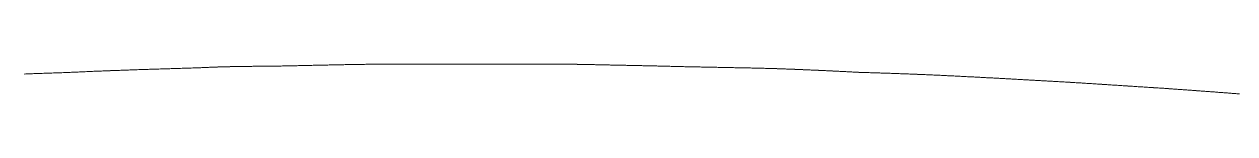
# Model space of a CAD drawing. Header units: millimetres. Extents: x 8533 to 164433, y 5768 to 115327.
# Drawn here: x 57014.11 to 57047.75, y 107829.73 to 107830.55 of the extents above; entities that cross this region are included whole.
import ezdxf

# ---------------------------------------------------------------- set-up
doc = ezdxf.new("R2010")
doc.units = ezdxf.units.MM
doc.header["$LTSCALE"] = 250
doc.layers.add('06_G-ENP_심볼', color=3, linetype='Continuous')
doc.layers.add('G-ENP', color=1, linetype='Continuous')

# ---------------------------------------------------------------- blocks, each defined once
blk = doc.blocks.new('zw$82BC')
at = {"layer": 'G-ENP', "color": 8, "lineweight": 0}
for centre, radius, start, end in [((16.60099320730946, 85.35425184126916), 7.522816074471356, 91.78448329161192, 91.80367655841974), ((16.6058355360242, 85.19962666387391), 7.677517055117595, 91.78396336659968, 91.80277023119109), ((16.87191078293451, 76.6585190764581), 16.22276806570617, 91.77558002899097, 91.78448480252372), ((16.8947457639028, 75.92367309010956), 16.95796875869349, 91.77544600468605, 91.78396488650522), ((13.09722615395829, 198.4238376224042), 105.601043418929, 271.7755818497686, 271.7769505800506), ((13.81616477699943, 175.2413007824703), 82.40736136872718, 271.7754478372917, 271.7772018365429), ((15.9859799593042, 105.309060026753), 12.4414668567984, 271.7769527085125, 271.7885771595842), ((15.99836707718681, 104.9111310092898), 12.04334508765258, 271.7772039776291, 271.7892129812453), ((16.16766636219087, 99.49074877668113), 6.620319568530695, 271.788579595328, 271.8104392219334), ((16.17124850374383, 99.376758015929), 6.506272538255262, 271.7892154264062, 271.8114587790344), ((16.23416537214219, 97.38691849472718), 4.515438580543256, 271.8104419652508, 271.8425134549988), ((16.23585967594063, 97.33380441619295), 4.462297485998778, 271.8114615320318, 271.8439158210833), ((16.37537882347932, 92.98706733880226), 0.1133223601806132, 272.0069666152853, 272.8817551625504), ((16.37541956137945, 92.98591722996531), 0.1121718397725379, 272.0552190264011, 272.9181523922542), ((16.39554773476938, 92.56891643059765), 0.3053150173369232, 92.4461268115008, 92.716783027183), ((16.39557902681771, 92.56822100114329), 0.3060111498103517, 92.43628532813382, 92.70633008614328), ((16.39638833929259, 92.54923885453923), 0.3250105400642493, 92.19176154696542, 92.44612674802566), ((16.39642018446388, 92.54845084256488), 0.325799194595031, 92.18253151730562, 92.43628528522788), ((16.39724489558002, 92.5268582542368), 0.3474075255437324, 91.9536845928588, 92.19176206528833), ((16.39727739381466, 92.52595836827123), 0.3483079974890214, 91.94506579033259, 92.18253205152968), ((16.39812049309963, 92.50118972205507), 0.3730909874478873, 91.73188795347386, 91.95368561597957), ((16.39815377886107, 92.50015282208903), 0.3741284208881623, 91.723879994531, 91.9450668282299), ((16.39901927929544, 92.4714647132268), 0.4028295813363557, 91.52635956617614, 91.73188940848964), ((16.39905353384519, 92.47025746335561), 0.404037316435028, 91.51896192673073, 91.72388146823631), ((16.39994689918059, 92.43665291155088), 0.4376537398269486, 91.33708387409538, 91.52636140368772), ((16.39998237225451, 92.4352300955909), 0.4390769972742661, 91.33029591526281, 91.51896378105153), ((16.40091118088186, 92.39534046475694), 0.4789774388300624, 91.16404234721278, 91.3370860358368), ((16.40094822074055, 92.3936393100031), 0.4806789961337834, 91.15786331298928, 91.3302980898021), ((16.40192323268242, 92.3455338269174), 0.5287943578609408, 91.00721388034769, 91.16404477320991), ((16.40196234220191, 92.34346441126468), 0.5308641423998535, 91.00164294405744, 91.15786575269544), ((16.4029993115803, 92.28432849224623), 0.5900091513180822, 90.86657528655816, 91.00721653353118), ((16.40304123794103, 92.28175749276812), 0.5925804919869161, 90.86161153750884, 91.00164560237086), ((16.40416412250848, 92.20732217541467), 0.6670242772120071, 90.7421016376831, 90.86657812002305), ((16.40421002544356, 92.20404307393108), 0.6703036993281125, 90.7377441102651, 90.86161437659204), ((16.40545705440981, 92.10750685213748), 0.7668479739670128, 90.63376662561124, 90.74210461571862), ((16.40550883452734, 92.10318172295257), 0.7711734124547437, 90.63001431238396, 90.7377470908904), ((16.40694491356835, 91.97300657239157), 0.9013564829045556, 90.54154285505263, 90.63376971538844), ((16.40700590682117, 91.96704249268191), 0.9073208738491362, 90.53839470699553, 90.63001740217194), ((16.40875071218024, 91.78196334032566), 1.092408249258146, 90.46540210502627, 90.54154602302658), ((16.40882735404388, 91.77321689802591), 1.101155026706034, 90.46285704878836, 90.53839787864749), ((16.41112840245087, 91.48926129066047), 1.385119956043482, 90.40531554633597, 90.46540533304668), ((16.41123488089529, 91.47521213190294), 1.399169517658241, 90.40337249510699, 90.46286027951172), ((16.41470013558923, 90.98438147034733), 1.890012410173134, 90.36125394633538, 90.40531881638546), ((16.41487485511995, 90.95820749917715), 1.916186963855521, 90.35991179569433, 90.40337576527295), ((16.42150261865147, 89.90553198120728), 2.968883344990414, 90.333187778933, 90.36125723693243), ((16.42189529582949, 89.84063825566221), 3.033778257951086, 90.33244541293305, 90.35991508497509), ((16.44430128413337, 85.98513063779473), 6.889350979415987, 90.32108734527725, 90.33319108399415), ((16.44634768981804, 85.6264748317846), 7.248012622900386, 90.32094365251078, 90.33244871761616), ((16.404336883358, 92.9991446313474), 0.1247785677205015, 270.6228728960976, 271.5659810027469), ((16.40431389720779, 93.00084553586782), 0.1264799220538834, 270.6496619630629, 271.5935778693965), ((16.20379828670981, 102.1018324363), 9.229673375988572, 271.2661708000474, 271.2801317477222), ((16.19943591035367, 102.2980802076277), 9.425969626314716, 271.2668348168464, 271.2805048369603), ((15.94626251765733, 113.6266122692862), 20.75733033094454, 271.2801327457319, 271.2863381889427), ((15.92337303985819, 114.64835144889), 21.77932586829276, 271.2805058355632, 271.2864200101879), ((18.26685146397428, 10.28089835608722), 82.61443427277368, 91.28478047011751, 91.28633908870808), ((17.9747523526611, 23.29749966429489), 69.59455595171119, 91.2845707223951, 91.28642090718506), ((16.72382448425766, 79.081855644646), 13.79617611345796, 91.27545094293664, 91.28478127186527), ((16.71447429117116, 79.50034179676231), 13.37758551964922, 91.27494935470267, 91.2845715208924), ((16.58415682258148, 85.35497102428843), 7.52150611241215, 91.25834285606344, 91.27545164263094), ((16.58136442194338, 85.48126959666689), 7.395176674964938, 91.25754919183848, 91.27495005093715), ((16.53247268579533, 87.70791469125754), 5.16799487387393, 91.23345036376807, 91.25834345163703), ((16.53116797827819, 87.7679281083951), 5.107967276546042, 91.23236441927777, 91.25754978622692), ((16.50593673174934, 88.94036414757892), 3.935259776927348, 91.20076854043091, 91.2334508564214), ((16.50519499670163, 88.97529390782216), 3.90032214266021, 91.19939015329221, 91.23236491141618), ((16.4900422676284, 89.69867317186487), 3.176784193732214, 91.16029339945771, 91.20076893079604), ((16.4895723010588, 89.72149395572382), 3.153958571665768, 91.15862243801024, 91.19939053884241), ((16.47964070680099, 90.2122370791231), 2.663114962313808, 91.1120219155158, 91.16029367988115), ((16.4793223141029, 90.22830416174753), 2.647044725768477, 91.11005828201971, 91.1586227161915), ((16.4724434429843, 90.58302244295243), 2.292259752512837, 91.05595202921303, 91.11202208550526), ((16.47221813079302, 90.59494182042761), 2.280338246165341, 91.05369566725825, 91.11005844815217), ((16.46727816434851, 90.86325796609856), 2.011976630408879, 90.99208270351511, 91.05595208460826), ((16.46711407193006, 90.87244905080854), 2.002784081486515, 90.98953359780457, 91.0536957194424), ((16.46348216592988, 91.08246634385432), 1.79273538775065, 90.92041393848486, 90.99208264101257), ((16.4633604671367, 91.08976780386746), 1.785432914063744, 90.91757210434632, 90.98953352961553), ((16.46065257341571, 91.2585930352941), 1.616585968133915, 90.84094680840812, 90.92041375234271), ((16.4605614378474, 91.26453177900629), 1.610646525659815, 90.8378123089106, 90.91757191428252), ((16.45853034950854, 91.4031744481859), 1.471988980654594, 90.75368350781095, 90.84094649332889), ((16.45846196660723, 91.40809830796934), 1.467064646517712, 90.75025644680333, 90.83781199366224), ((16.45694134231526, 91.52396460934114), 1.351188368173636, 90.65862739248243, 90.75368306218454), ((16.45689035250088, 91.52811207620465), 1.347040588358751, 90.65490792616653, 90.75025599744454), ((16.45576413383635, 91.62636754455502), 1.248778666678953, 90.55578303112442, 90.65862680927856), ((16.45572672947578, 91.62990814015154), 1.245237873986164, 90.55177134721907, 90.65490733546525), ((16.45491146568777, 91.71426498840543), 1.160877087180061, 90.44515625261182, 90.55578230225154), ((16.45488487319876, 91.7173220140138), 1.157819946387779, 90.44085260023746, 90.55177061347982), ((16.44656882660509, 92.74063982675256), 0.1344689136878434, 89.54904921217303, 90.28830937874548), ((16.44656499425021, 92.74176009862816), 0.1333488883068756, 89.51806679495932, 90.25293842121073), ((16.56267017223747, 115.2140157128084), 22.33920736489574, 269.7049354575648, 269.7089944208037), ((16.55884646097878, 114.4661936258829), 21.59137550263006, 269.705020284754, 269.709219509416), ((16.50809774046481, 104.4693174919786), 11.59437055799117, 269.7089923510963, 269.7167975422905), ((16.50706363025894, 104.2628420149102), 11.38789249148642, 269.7092174538959, 269.7171636077497), ((16.48938834884997, 100.6841349849587), 7.809141812884183, 269.7167959362277, 269.7283639043599), ((16.48892945982517, 100.5892862574688), 7.714291975484665, 269.7171620177192, 269.7288714814891), ((16.48023504184006, 98.75343203515263), 5.87841716565476, 269.7283627679863, 269.7437058264949), ((16.47998570542593, 98.69925254532421), 5.824237102263912, 269.7288703680118, 269.744355292079), ((16.4750046196847, 97.58414205949123), 4.709115491792027, 269.7437051698737, 269.7628313237904), ((16.4748543227516, 97.54918933946419), 4.674162448790825, 269.7443546602951, 269.7636229017647), ((16.47176355192472, 96.80115879598156), 3.92612552030038, 269.7628311554469, 269.7857440796985), ((16.47166773893714, 96.77679068984514), 3.901757225964263, 269.7636227521746, 269.7866778237405), ((16.46966887717157, 96.241013829753), 3.365976637543787, 269.785744402973, 269.8124433855862), ((16.46960617296283, 96.2230866108307), 3.348049309124106, 269.7866781596323, 269.8135191860279), ((16.46829413797174, 95.82106559113294), 2.946026148762082, 269.8124442012196, 269.8429241345776), ((16.46825302099695, 95.80734836968537), 2.932308865853491, 269.8135200103962, 269.8441417033871), ((16.46740029039974, 95.49504385570702), 2.620003188016094, 269.8429254394807, 269.8771767765527), ((16.46737399306814, 95.48422781595121), 2.609187116453098, 269.8441430245169, 269.8785356697519), ((16.46684281279728, 95.23502118136622), 2.35997991607179, 269.8771785739552, 269.915187353587), ((16.46682709753755, 95.22628797682154), 2.351246697547908, 269.8785374853733, 269.9166869679322), ((16.46652909562404, 95.02314531783367), 2.148103820284373, 269.9151896366028, 269.9569374905437), ((16.46652117485259, 95.01595910770283), 2.140917605947569, 269.9166892709322, 269.9585770422249), ((16.46639696807712, 94.84747313463328), 1.972431587395769, 269.9569402608925, 270.0024044123419), ((16.46639492626129, 94.84146602378672), 1.966424476360061, 269.9585798343753, 270.004182971781), ((16.46640306530561, 94.69971060150812), 1.824669054144847, 270.0024076658623, 270.0515610075381), ((16.46640554272115, 94.6946239796593), 1.819582431848853, 270.0041862460413, 270.0534774637853), ((16.46651615401267, 94.57392094661748), 1.698879348419176, 270.0515647379205, 270.1043758443187), ((16.46652215575649, 94.56956586749948), 1.694524265320044, 270.053481215774, 270.1064289415803), ((16.46671310823332, 94.46574157272471), 1.590699795236574, 270.1043800439524, 270.1608132526012), ((16.4667218878641, 94.46197781939202), 1.586936031816158, 270.1064331562742, 270.1630015724847), ((16.46697638674887, 94.37189559533692), 1.496853448544615, 270.160817908165, 270.2208333920954), ((16.46698736968348, 94.36861723548384), 1.493575070444413, 270.1630062426334, 270.2231553488631), ((16.46729239360231, 94.28987456828435), 1.414831812746052, 270.2208384897036, 270.2843923244716), ((16.46730513072568, 94.28699919037217), 1.411956406770547, 270.223160468541, 270.286846192812), ((16.47566192684185, 92.46832003565231), 0.4067423787447077, 89.90463277972869, 90.18973537166804), ((16.47567002324378, 92.46755327735644), 0.4075092620679865, 89.89463297288908, 90.18223029920338), ((16.47595672420421, 22.35704360925234), 70.51801824274747, 89.9979462393513, 89.99968945203078), ((16.47599885535477, 24.34428935351929), 68.53077249811273, 89.99785455300372, 89.99964837222427), ((16.47705686626331, 53.05619671993242), 39.81886511235493, 89.99485606140966, 89.99794585722714), ((16.47709763492681, 53.69496620326356), 39.18009562780127, 89.99471390305452, 89.99785417298352), ((16.47813774526573, 65.09761274300621), 27.7774490407694, 89.99042271973684, 89.99485568341525), ((16.47817815570046, 65.40866159091831), 27.46640019031062, 89.99023021445161, 89.99471352260602), ((16.47921217996101, 71.5262278189515), 21.34883387503729, 89.98464962880361, 89.99042234146967), ((16.47925243913745, 71.70970624242665), 21.16535544722347, 89.98440689879499, 89.99022983889985), ((16.48028331565258, 75.52470691031073), 17.3503546402071, 89.97754017573953, 89.98464924925239), ((16.48032347553585, 75.64556866182232), 17.22949288210129, 89.9772473556785, 89.98440652518431), ((16.48135228460787, 78.25192907645862), 14.62313226456128, 89.96909774806105, 89.97753979797305), ((16.48139237375888, 78.33751123622852), 14.53755009547963, 89.96875496297892, 89.97724698021793), ((16.48241960016118, 80.23098906700932), 12.6440719862067, 89.95932572033281, 89.96909737319969), ((16.48245963595475, 80.29475895968488), 12.58030208104118, 89.95893309548066, 89.96875459222858), ((16.48348552728807, 81.7326074698733), 11.14245320501733, 89.94822745617186, 89.95932534954252), ((16.48352550656382, 81.78194191094963), 11.09311874781931, 89.94778512189015, 89.95893272377764), ((16.48455020999104, 82.91094447149135), 9.964115722404047, 89.93580631027426, 89.94822708531638), ((16.48459015325996, 82.95025655968408), 9.924803613996222, 89.93531438489191, 89.94778475296195), ((16.48561374756385, 83.8602517830654), 9.014807815073619, 89.92206562010122, 89.93580593863707), ((16.48565364720237, 83.89230511243818), 8.982754460944559, 89.92152423315049, 89.93531401735105), ((16.48667619455507, 84.64137994097757), 8.233678934621178, 89.90700872010615, 89.92206524996206), ((16.48671605431896, 84.66801480164628), 8.207044044203714, 89.90641799587638, 89.92152386677628), ((16.48773758980339, 85.29537904017928), 7.579678974134541, 89.89063893105009, 89.9070083508918), ((16.48777741270426, 85.31786258303708), 7.557195396086185, 89.88999899222814, 89.9064176312217), ((16.48879796003708, 85.85094465289603), 7.024112349490543, 89.8729595638728, 89.8906385631774), ((16.48883773903187, 85.8701729885027), 7.0048839728135, 89.8722705407114, 89.88999862785987), ((16.4898573222945, 86.3287395420287), 6.546316285955398, 89.85397392309858, 89.87295919966145), ((16.489897065709, 86.34537444970113), 6.529681330882547, 89.85323593330597, 89.87227017644629), ((16.49091568412724, 86.74401988508117), 6.131034594262212, 89.83368530524459, 89.85397356028659), ((16.49095538834167, 86.75855124323834), 6.116503181938926, 89.83289847472003, 89.85323557053387), ((16.49197305718941, 87.10829893012419), 5.76675401463263, 89.81209699063643, 89.83368493856955), ((16.49201272862867, 87.12110362471691), 5.753949258660978, 89.81126144069927, 89.83289811118465), ((16.4930294551253, 87.43042735846723), 5.444623854102183, 89.78921225476239, 89.81209662791488), ((16.49306908775698, 87.44179409554124), 5.433257048010119, 89.78832811004666, 89.81126108057019), ((16.51227124043892, 92.79093497848277), 0.08408308701257142, 88.28248139924604, 89.462615225873), ((16.51228092537907, 92.79172234432622), 0.08329616744190191, 88.23090774350698, 89.40802994665668), ((16.5571656637912, 94.6207338991477), 1.746267803889714, 268.6095450744139, 268.6628941331084), ((16.55736755829413, 94.62922064576856), 1.754756951339486, 268.6116727035417, 268.6647615606974), ((16.56321879581328, 94.88007230825417), 2.005676845453765, 268.6628975996367, 268.7092989212207), ((16.56347742086355, 94.89135579913233), 2.016963299564798, 268.6647650160149, 268.7109049652417), ((16.5711636344865, 95.2326994332085), 2.358393459345232, 268.7093020962545, 268.7487257525391), ((16.57151215681149, 95.24841735886969), 2.374115248213859, 268.7109081261407, 268.7500693464994), ((16.58223527676502, 95.73959532210358), 2.865410247471051, 268.7487286313578, 268.7811473848412), ((16.58273896054409, 95.76296966698504), 2.888790018247144, 268.7500722117908, 268.7822275479646), ((16.59904575838034, 96.52971035853733), 3.655704093512413, 268.7811499629909, 268.8065392282029), ((16.59985255174219, 96.56804485557251), 3.694047079242468, 268.7822301172133, 268.8073550959246), ((16.62824310520729, 97.93122631703352), 5.057524148648353, 268.8065415064017, 268.8248793946876), ((16.62977275146422, 98.00524145711591), 5.131555093077349, 268.8073573639794, 268.8254301999448), ((16.69321195378781, 101.0985056209936), 8.225469719610642, 268.8248813775016, 268.8361487013995), ((16.6972616320157, 101.2969171841613), 8.42392260613199, 268.8254321680203, 268.836433776562), ((16.97616877089889, 115.0264350731035), 22.15627312010763, 268.8361503831344, 268.8403306795015), ((17.00671708025227, 116.5329154567223), 23.66306319987689, 268.8364354398069, 268.8403494589294), ((15.88627477336588, 61.18536051792449), 31.69583155726035, 88.83741159109941, 88.84033205644408), ((15.94004362880493, 63.83809173901705), 29.0425554654234, 88.83716360894002, 88.84035081806617), ((16.34225541991192, 83.65433653538093), 9.2222292286826, 88.82738044494288, 88.83741266139634), ((16.34713317546836, 83.89362235764713), 8.982893696245696, 88.82686534283197, 88.83716466838287), ((16.42064732296394, 87.48413278091277), 5.391630767246817, 88.81022901822595, 88.8273812051482), ((16.42235536968987, 87.56695001290592), 5.30879592381329, 88.80944654302671, 88.82686609230127), ((16.45353488529652, 89.06766942698192), 3.807752646556951, 88.78595185266943, 88.8102294702166), ((16.45440669228232, 89.10920714627042), 3.766205779707096, 88.784901861418, 88.80944697882074), ((16.47186551490297, 89.93263521268483), 2.942592648395656, 88.7545463135793, 88.78595199369826), ((16.47239989430001, 89.95751691556), 2.917705208115616, 88.75322875112533, 88.78490198232784), ((16.483709516844, 90.47742050899848), 2.397678618973125, 88.71601255174066, 88.75454613905355), ((16.48407497975104, 90.49396495321076), 2.381130139071649, 88.71442748327276, 88.7532285607412), ((16.49210175685461, 90.85184817564328), 2.023156914339787, 88.67035357497882, 88.71601206432351), ((16.49237076209268, 90.86363259902691), 2.011369421352792, 88.66850116579772, 88.71442697795013), ((16.49843898208447, 91.1248775212166), 1.750054032685597, 88.61757522930006, 88.67035276473354), ((16.49864776570588, 91.13369104155282), 1.741238040069804, 88.61545575567192, 88.66850034387599), ((16.503453590164, 91.33267318050326), 1.542197874940501, 88.55768623308983, 88.61757409858981), ((16.50362225230027, 91.33950848966055), 1.535360485532046, 88.55530008343499, 88.61545461216386), ((16.36614797025278, 86.06838565337256), 6.808275245667828, 88.50043658148738, 88.51764854974144), ((16.27669907793104, 82.62981771927184), 10.24800644086668, 88.50315745255641, 88.51470184309278), ((16.58210936732611, 94.35792683710531), 1.484078905292663, 268.5407543235077, 268.6231234889663), ((16.58228520597619, 94.36503780373243), 1.49119204503141, 268.5440360596501, 268.6260102698436), ((16.58732466328287, 94.57491646523653), 1.70113119859636, 268.623129953404, 268.6949475799404), ((16.58754506219135, 94.58434131364987), 1.710558623045196, 268.6260166881491, 268.6974371839938), ((16.59401763857666, 94.86871569164043), 1.995006650707893, 268.6949528300842, 268.7561662067716), ((16.59430788246011, 94.88177399932886), 2.008068182972493, 268.6974423898134, 268.7582568691601), ((16.60312225291615, 95.28805127147348), 2.414441058590957, 268.7561702407135, 268.8067376078598), ((16.60353129349694, 95.30729637602383), 2.433690508960395, 268.7582608565852, 268.8084279748871), ((16.61657546569019, 95.9339356004918), 3.060465481817623, 268.8067404219987, 268.8466309683675), ((16.61721178625147, 95.96502417137964), 3.091560563504228, 268.8084307412671, 268.8479200970316), ((16.63915543178992, 97.05549221736021), 4.182249373532228, 268.8466325617311, 268.8758264636396), ((16.6403152012348, 97.11386491314767), 4.24063358891647, 268.8479216451155, 268.8767138175319), ((16.68670259843323, 99.47852101374099), 6.605744634750311, 268.8758268366185, 268.8943152139752), ((16.68955928522423, 99.62535217676043), 6.752603583780473, 268.8767141517471, 268.8948006798439), ((16.86209320243303, 108.5659941124057), 15.69491011805654, 268.8943143767983, 268.90209929404), ((16.87851076098845, 109.4197526642835), 16.54882650744787, 268.8947997992391, 268.9021831632487), ((15.75513306292108, 50.80458189670702), 42.07710821177448, 88.8991916724876, 88.90209725222252), ((15.85299209263412, 55.90388222238749), 36.97686898259644, 88.8988746402343, 88.9021810749926), ((16.39030707617384, 83.8606013232639), 9.014986889088371, 88.88561614792462, 88.89918843014574), ((16.39528838088684, 84.11819197037931), 8.75734808269667, 88.8848993198478, 88.89887135058682), ((16.46722833913454, 87.81501109798194), 5.059829048106435, 88.86140729162436, 88.88561171532803), ((16.4688354119552, 87.89670701729142), 4.978117324259207, 88.86029216644991, 88.88489484402955), ((16.49774477943767, 89.35046169040277), 3.524075234862277, 88.82661033541531, 88.86140167977196), ((16.4985428523815, 89.38998986370416), 3.48453900645761, 88.82509882638169, 88.86028651241601), ((16.51444169211824, 90.1656616729756), 2.708704277273175, 88.78128108225322, 88.82660355953793), ((16.51492648415827, 90.18886530486412), 2.685495582181671, 88.77937548367531, 88.82509200619685), ((16.5251803389947, 90.6704571657599), 2.203794574383713, 88.72548578213993, 88.78127315641925), ((16.52551186619827, 90.68567934369986), 2.188568787274154, 88.72318878089573, 88.77936751669921), ((16.5328078945554, 91.01331055485593), 1.860856349599229, 88.65930097964832, 88.72547672121604), ((16.53305312932663, 91.02404405489943), 1.850120049006999, 88.65661564944102, 88.72317968136657), ((16.53860496117694, 91.26101957500214), 1.613079505154167, 88.58281337944484, 88.65929080536078), ((16.53879679759616, 91.26898068821555), 1.605116081558816, 88.57974317022489, 88.65660543584696), ((16.54323248707119, 91.44808011823835), 1.425961732530521, 88.4961196633511, 88.58280211219453), ((16.5433889413933, 91.45420959939793), 1.419830255543018, 88.4926683983541, 88.57973186049631), ((16.57538658834837, 92.69087364576603), 0.1827530260902268, 87.80687122969222, 88.34762164930339), ((16.57543622166175, 92.6925097521924), 0.1811163923411937, 87.78319278053306, 88.32274909319177), ((16.52636444093464, 91.3050902207334), 1.569402573316774, 87.89435162374023, 87.95454200394973), ((16.52636623014935, 91.30513956379235), 1.569353197831693, 87.8920897729537, 87.95228540182218), ((16.52642931917377, 91.30685256151895), 1.567639038734295, 87.83401146462866, 87.89435462478724), ((16.52643246146302, 91.30693677362058), 1.567554768031295, 87.8317433554918, 87.89209277410282), ((16.52653103057357, 91.30953963327698), 1.564950042669791, 87.77349159073357, 87.83401446140664), ((16.52653558069262, 91.30965821728819), 1.564831371401207, 87.77121621509535, 87.83174635039042), ((16.3488046864327, 92.15327575849818), 0.7189970574549983, 92.33450645968875, 92.42583269928623), ((16.34891622709212, 92.15059033490803), 0.721684796217526, 92.33125701624303, 92.42223922070906), ((16.35206104260762, 92.07339507171679), 0.7989440897712653, 92.25238820618499, 92.33449423131879), ((16.35219609936759, 92.07002054708835), 0.8023213156825147, 92.2494869828867, 92.33124485570643), ((16.35605836962414, 91.97176017393298), 0.9006575651360402, 92.17959350884463, 92.25237791532045), ((16.35622664782007, 91.96740870824033), 0.905012283116769, 92.17704397157425, 92.24947676702759), ((16.36112735159078, 91.83857030965748), 1.033943852967458, 92.11620615866406, 92.17958519250048), ((16.36134486515711, 91.83276756698933), 1.039750670616627, 92.1140111120481, 92.17703572817946), ((16.3678333465776, 91.65708602731593), 1.215551989089648, 92.06229207596715, 92.11619984300853), ((16.36812845401444, 91.64899262551808), 1.223650769013887, 92.06045364060273, 92.11400486565914), ((16.37722850296628, 91.39617406098449), 1.476633055309489, 92.01789909499804, 92.06228777088833), ((16.37765657422331, 91.38415190862912), 1.488662826092351, 92.01641870681365, 92.06044940866643), ((16.39151815060144, 90.99060261047242), 1.882456163941858, 91.98305689393615, 92.01789680876264), ((16.39220346817997, 90.97097596532075), 1.902094770011222, 91.98193531685837, 92.01641649735362), ((16.41623442430411, 90.2767686483424), 2.59671789445522, 91.95777696034818, 91.98305662199901), ((16.41752328225847, 90.23929702596155), 2.634211675489313, 91.95701427398532, 91.98193512147802), ((16.47030153900319, 88.69507444018234), 4.179335921971318, 91.94205266622417, 91.95777870074421), ((16.47362342982179, 88.59748791971907), 4.276978965125106, 91.94164827393779, 91.95701608276296), ((16.68864055074796, 82.25597354443346), 10.6221375074373, 91.93585940510451, 91.94205639646785), ((16.7106302741059, 81.60639143444263), 11.27209170979778, 91.93581202948663, 91.94165207109592), ((15.65263166067821, 112.9070805234425), 20.04647304894362, 271.9358650931446, 271.9391547932033), ((15.71860473460823, 110.9569391233574), 18.09521603725793, 271.9358177866649, 271.9394624986005), ((16.15510692755358, 98.06620324529035), 5.197091924499654, 271.9391623977401, 271.9518789609423), ((16.15985059167191, 97.9265725195695), 5.057380644237909, 271.9394701734112, 271.952539169964), ((16.22985837771439, 95.872771081179), 3.00238637753923, 271.9518884377057, 271.9739549153281), ((16.23145090715157, 95.82631457426027), 2.955902582965111, 271.9525487126693, 271.9749644075627), ((16.26021730094529, 94.99191312765277), 2.121005416484433, 271.9739662159576, 272.0052889672552), ((16.26101265652166, 94.96902497008875), 2.098103444211706, 271.974975773936, 272.0066439077333), ((16.3273772443218, 93.04890722777185), 0.1768415089849772, 272.2872832460207, 272.9773304570239), ((16.32712500349352, 93.05484298220648), 0.1827828240802679, 272.3056934006864, 272.9892271188045), ((16.38767326051989, 91.78658824074842), 1.086918552774612, 92.56272093814168, 92.69524230653052), ((16.38781813435709, 91.78343009731725), 1.090080016663991, 92.55794644883984, 92.6900831981851), ((16.39174889773871, 91.69552729522843), 1.178070659813996, 92.44045470418732, 92.5627186261682), ((16.39191133536032, 91.69180580680666), 1.181795690929677, 92.43606561717014, 92.55794414846152), ((16.39635323737214, 91.58749327287813), 1.286202754626996, 92.32846520686161, 92.44045278654458), ((16.39653827078327, 91.58304577874776), 1.29065409545036, 92.32446216264438, 92.43606371374656), ((16.40164583957484, 91.4573307174644), 1.416472868121676, 92.22676786153743, 92.3284636733591), ((16.40186065500019, 91.45192512760656), 1.421882723917731, 92.22315137292767, 92.32446064220406), ((16.40785841556603, 91.29755789717922), 1.57636642709862, 92.13537470725713, 92.22676669992494), ((16.40811362975411, 91.29085149444256), 1.583077683497541, 92.13214516228425, 92.22315022336456), ((16.41534068530991, 91.09688801371033), 1.777175755796126, 92.05429451130621, 92.13537390611215), ((16.41565266224104, 91.08835274029036), 1.785716728215099, 92.05145217449346, 92.13214437555938), ((16.42464627382834, 90.83745910737775), 2.036771501945028, 91.98353283953925, 92.05429406072582), ((16.4250416248881, 90.82623650136458), 2.048001068823091, 91.98107786015395, 92.05145173912676), ((16.43670652172706, 90.4892291848605), 2.385210203176286, 91.92309215617189, 91.98353273191279), ((16.43723155579114, 90.47382558468581), 2.400622747977673, 91.92102456732127, 91.98107776691865), ((16.45321847594597, 89.99746422665766), 2.877252293599823, 91.87297187199583, 91.9230923858076), ((16.45396147065681, 89.97503258856779), 2.89969623257472, 91.87129159449948, 91.9210248100698), ((16.47763513910895, 89.25080519018422), 3.624310450765284, 91.83316843958005, 91.87297243038144), ((16.47878737598127, 89.21517682133157), 3.659957445959447, 91.83187527945718, 91.87129216594512), ((16.51822786326808, 87.9825126804052), 4.893252395700598, 91.8036753599295, 91.83316931911635), ((16.52029327123735, 87.91743682040732), 4.958361023180341, 91.80276902320539, 91.83187617050207), ((16.52667109852491, 91.31314014643709), 1.561346806063571, 87.71276505865157, 87.77349459351932), ((16.52667712320643, 91.31329294064903), 1.561193893128236, 87.71048139696593, 87.77121921538905), ((16.52685097448007, 91.3176416368575), 1.556841723227762, 87.65180485190467, 87.71276807146506), ((16.5268585097913, 91.31782772326198), 1.556655484328569, 87.64951189674896, 87.71048440546866), ((16.52707202771667, 91.32303030004346), 1.551448527935728, 87.5905838491127, 87.65180787579945), ((16.52708113951043, 91.32324953409204), 1.551229104627301, 87.58828057447856, 87.64951491602083), ((16.52733556312582, 91.32929151127166), 1.545181773037865, 87.52907477930503, 87.5905868909661), ((16.52734629599611, 91.32954325044597), 1.544929805182168, 87.52676015714935, 87.58828361321507), ((16.52764278940823, 91.33640914718904), 1.53805750963495, 87.46725018541017, 87.52907784010816), ((16.5276551876993, 91.33669277470398), 1.537773611278097, 87.46492318171754, 87.52676321832291), ((16.52799486090596, 91.34436664197955), 1.530092230124888, 87.40508237246476, 87.46725327340968), ((16.52800895616043, 91.34468128476863), 1.529777271792396, 87.40274194804476, 87.46492626903799), ((16.52839281438823, 91.35314561512251), 1.521304241935772, 87.34254339094294, 87.40508549441638), ((16.52840865934111, 91.35349090960585), 1.520958584112353, 87.34018848248255, 87.40274506848941), ((16.52883762515332, 91.3627272312225), 1.511712306588984, 87.27960497077241, 87.34254654689293), ((16.5288552517472, 91.36310237909333), 1.511336744866216, 87.27723451270501, 87.3401916435452), ((16.52933020652388, 91.37309220338534), 1.501335636393978, 87.21623847621355, 87.27960816922119), ((16.52934963226933, 91.37349614398909), 1.500931228982721, 87.21385139304272, 87.27723771441413), ((16.52987133082287, 91.3842191981409), 1.490195491521041, 87.15241490229262, 87.21624172208696), ((16.52989260219586, 91.38465151346759), 1.489762653221395, 87.15001008949078, 87.21385464266032), ((16.53046175718971, 91.39608757197311), 1.478312440536153, 87.08810477234029, 87.15241819974892), ((16.53048488125644, 91.39654707170934), 1.477852359339172, 87.08568112112037, 87.15001338822572), ((16.53110210914447, 91.40867488938187), 1.465708845407502, 87.02327814298037, 87.08810812842819), ((16.53112712530169, 91.40916106964778), 1.465222021996182, 87.02083451297246, 87.08568447820687), ((16.53179295003271, 91.42195852120847), 1.452407261455586, 86.95790453463037, 87.02328156364142), ((16.53181987151557, 91.42247039482635), 1.451894680400164, 86.95543977400577, 87.02083793840909), ((16.53253476504331, 91.43591531515204), 1.438430767378577, 86.89195288118009, 86.95790802512278), ((16.53256359789425, 91.43645180617915), 1.437893502152059, 86.88946581422323, 86.95544326309717), ((16.61396507880995, 92.95104584231376), 0.07889063148355291, 267.5008760366311, 268.9851232510771), ((16.61399246919406, 92.95171257094898), 0.07955860748275564, 267.5468387984862, 269.0307937700313), ((16.56675924272419, 91.25620750904528), 1.616609226901222, 88.30161037646457, 88.37623934385287), ((16.5667858069955, 91.25712277006528), 1.615693580530235, 88.29878597854253, 88.3734598619969), ((16.56746783408768, 91.28010605203616), 1.592700181357574, 88.22578824099746, 88.30160935016566), ((16.56749446563249, 91.28098387424791), 1.591821955326275, 88.22291927814763, 88.2987849555721), ((16.56817797065936, 91.30303254967589), 1.569762688295526, 88.1487832591717, 88.22578719701612), ((16.56820465158081, 91.30387492226629), 1.568919893334814, 88.14587008205726, 88.22291823847966), ((16.5688891159822, 91.3250359633252), 1.54774778561817, 88.07060490690598, 88.14878219876177), ((16.56891581967297, 91.32584444165354), 1.546938866467043, 88.06764787968402, 88.14586902367894), ((16.56960075453289, 91.34616181532203), 1.526609951007742, 87.99126282408119, 88.07060383098886), ((16.56962746746161, 91.34693821538355), 1.525833091599846, 87.98826230748813, 88.0676468022986), ((16.57031238733028, 91.36645242357253), 1.506306867389446, 87.91076681583601, 87.9912617288593), ((16.57033909242587, 91.36719831220745), 1.505560500906878, 87.90772317954726, 87.98826121178925), ((16.57102355462304, 91.38594784389107), 1.486798480159498, 87.82912683102833, 87.91076570255687), ((16.57105023248211, 91.38666460091656), 1.48608122688848, 87.82604045388585, 87.90772206700822), ((16.57173378976184, 91.4046848486962), 1.468048019284616, 87.74635299192111, 87.82912570074792), ((16.57176042446942, 91.40537384129186), 1.467358512125962, 87.74322425671107, 87.82603932489297), ((16.57244266639385, 91.42269847282068), 1.450020452610891, 87.66245555918694, 87.746351848135), ((16.57246923810926, 91.42336086872723), 1.449357524021517, 87.65928485553549, 87.74322311058876), ((16.57314974496684, 91.44002083980718), 1.432683660574198, 87.57744496017946, 87.66245439777829), ((16.57317624375885, 91.44065796254637), 1.432045987071388, 87.57423267792231, 87.65928369100803), ((16.57385463404104, 91.4566829046791), 1.416006692192556, 87.49133174818517, 87.57744378098543), ((16.57388104182128, 91.45729578876575), 1.415393239501789, 87.48807828943352, 87.5742314973107), ((16.57455692716356, 91.47271307711765), 1.399961143151204, 87.4041266401062, 87.49133055601088), ((16.57458323062623, 91.47330279448971), 1.399370839514166, 87.40083240936784, 87.48807709645511), ((16.5752562370965, 91.48813823686305), 1.384520139700891, 87.3158404899118, 87.40412543246924), ((16.57528242091651, 91.488705742496), 1.383952030405044, 87.31250589667422, 87.40083119981885), ((16.5759521966515, 91.50298386840376), 1.36965820390698, 87.22648428371294, 87.31583926852119), ((16.57597824620679, 91.50353006710333), 1.369111384431938, 87.2231097450273, 87.31250467362476), ((16.57664443022317, 91.51727358368953), 1.355351731586137, 87.13606915760751, 87.22648305066986), ((16.57667033097233, 91.51779932434744), 1.354825353365921, 87.13265509318217, 87.22310850693391), ((16.57733258421861, 91.53102990477055), 1.341578208957388, 87.04460636982004, 87.13606790933207), ((16.57735832759541, 91.53153609852774), 1.341071361064275, 87.04115320231219, 87.13265384081292), ((16.57801630371394, 91.54427388452774), 1.328316592458792, 86.95210731779108, 87.04460510493497), ((16.57804187393715, 91.54476124536279), 1.327828561344832, 86.94861547858591, 87.04115193442858), ((16.67739720180931, 93.4259836306311), 0.556016102309907, 267.0357262539176, 267.2128655606112), ((16.67687411445031, 93.41573632956442), 0.5457555868355813, 267.0433911669068, 267.2219627280087), ((16.55914477266084, 91.05194500369561), 1.820966275002792, 87.07634639488968, 87.12873721740961), ((16.55880006996786, 91.0451367959127), 1.827783203192223, 87.07448030484915, 87.126677796657), ((16.54893922441995, 90.85211525367868), 2.021056460186181, 87.02909690476287, 87.07634922632333), ((16.54851040476855, 90.84378874772773), 2.029394000814293, 87.02742318750964, 87.07448312572632), ((16.53611399542201, 90.6049921744484), 2.268512118410203, 86.98696126115166, 87.02909950906482), ((16.53556916531529, 90.59457099144305), 2.278947533600656, 86.985479030936, 87.02742578008719), ((16.5196045863553, 90.29133756940479), 2.582600914537646, 86.9499170873348, 86.98696363582016), ((16.51889328150538, 90.27790969250646), 2.596047617714532, 86.94862555142049, 86.9854813976116), ((16.49767823096131, 89.87983822258246), 2.994684009915322, 86.9179440554304, 86.94991923673395), ((16.49671586351066, 89.86187509097073), 3.012672902045507, 86.916842489722, 86.94862769029976), ((16.4673119609425, 89.31586809272449), 3.559471065120075, 86.89102387268981, 86.91794597755336), ((16.46594518929699, 89.29059886106165), 3.584777232784823, 86.89011162288892, 86.91684440471624), ((16.42271789627638, 88.49484185035692), 4.381707479577449, 86.86914024183126, 86.89102556959635), ((16.42063695534479, 88.45666916746819), 4.419936840237712, 86.86841674335544, 86.89011331682879), ((16.35124389674651, 87.18814322270617), 5.690359395142901, 86.85227890020822, 86.86914172029988), ((16.34771812128839, 87.12386449910173), 5.754734742685668, 86.85174365676774, 86.86841821369104), ((16.21891272024835, 84.78183138377466), 8.10030715525209, 86.84042756155633, 86.85228015553504), ((16.21172712761536, 84.65142382663521), 8.230912528957644, 86.84008014856029, 86.8517449016305), ((15.89277345662283, 78.87360398538306), 14.01752929155748, 86.83357592423079, 86.84042859643577), ((15.87100149826945, 78.4796349447322), 14.41209946653484, 86.83341599368195, 86.84008117169908), ((13.81484027021442, 41.31211195548701), 51.63645391519771, 86.8317156685751, 86.83357674035665), ((13.49567582893339, 35.54453958433083), 57.41285045581601, 86.83174294568069, 86.83341679719756), ((18.36941115171255, 123.5937647526728), 30.77115800840576, 266.8317162638858, 266.8348404391796), ((18.27342748688592, 121.858860232048), 29.0336003665399, 266.8317435338022, 266.8350547213503), ((17.32550265003626, 104.7161409135541), 11.86469279750137, 266.8348408184177, 266.8429458379198), ((17.31076387674894, 104.4492555407264), 11.59740075956226, 266.8350550951591, 266.8433469993378), ((17.07696221288042, 100.2100724395494), 7.351775177898717, 266.842945997241, 266.8560294189259), ((17.071277111052, 100.1067783267328), 7.248324735278662, 266.843347155155, 266.8566174089606), ((16.96588369992681, 98.18780755288151), 5.326461940917863, 266.8560293652432, 266.8740906828447), ((16.96290282798704, 98.13337608455265), 5.271948912042822, 266.8566173491515, 266.8748655191503), ((16.90313777364669, 97.03885860085978), 4.175800937139335, 266.8740904164331, 266.8971310768632), ((16.90131271823482, 97.00531125403415), 4.142203983542587, 266.874865245947, 266.8980928504645), ((16.86295599215767, 96.2976100709767), 3.433464114249986, 266.8971305974116, 266.9251539733602), ((16.86172912522063, 96.27487086652297), 3.410691836997203, 266.8980923618464, 266.9263028512685), ((16.65550341479828, 92.44779251662715), 0.4219392616572151, 86.55301940473834, 86.83715560001326), ((16.65564250442129, 92.45010218399972), 0.4196255394083656, 86.5420754912392, 86.83011202688833), ((16.57825259758881, 91.12063524130235), 1.751342280493254, 86.57105421812466, 86.64083094988487), ((16.57784768614768, 91.11381050513182), 1.758179017385004, 86.56857825574218, 86.63807915418013), ((16.5660355272952, 90.91674372302077), 1.95559949097465, 86.50865736835976, 86.57104516433188), ((16.56551202771324, 90.90808871417886), 1.964270316914674, 86.50646033412808, 86.56856924119543), ((16.55003466172015, 90.65448661807034), 2.218344265986528, 86.4537272079791, 86.50864941015112), ((16.54933935258244, 90.6431826794747), 2.229669568314285, 86.45181178523234, 86.50645241552529), ((16.52840924625129, 90.30554424440606), 2.56795610607868, 86.40633041473681, 86.45372036877815), ((16.52745166640035, 90.29019945222115), 2.583330747310031, 86.40469891061113, 86.45180498726332), ((16.49789724732268, 89.81971820116746), 3.054739349799511, 86.36652347810744, 86.40632471602116), ((16.49651038284004, 89.79776222319117), 3.076739084859153, 86.36517780929691, 86.40469325508498), ((16.45211473178581, 89.09875293019456), 3.777156791918577, 86.33435252589476, 86.36651893552495), ((16.44995262985442, 89.0648608941674), 3.811117721835905, 86.33329422653273, 86.36517330864304), ((16.37664467613833, 87.92073523435005), 4.95758951809238, 86.30985321825872, 86.3343491523739), ((16.37285895733756, 87.86184821013427), 5.016598104209118, 86.3090834139941, 86.33329089446173), ((16.23060072462188, 85.65629600355288), 7.226733379937164, 86.29305062133447, 86.3098510231043), ((16.22243723006785, 85.53001838513762), 7.353274596318895, 86.29257004916074, 86.30908126311988), ((15.83432672416838, 79.53991212455014), 13.35594090120451, 86.28395917913424, 86.29304961087483), ((15.80588023942921, 79.1014074510851), 13.79536728952579, 86.283768173556, 86.29256908355708), ((10.98290876210901, 4.843227265831899), 88.21000548774025, 86.28258265422426, 86.2839593518976), ((9.460499025390462, -18.59261120779968), 111.6952403460012, 86.28268114764334, 86.28376839251533), ((17.94644917869842, 112.0201896063105), 19.19293744989922, 266.2825840113654, 266.2889141388827), ((17.89219296015837, 111.1843829034073), 18.35537158316216, 266.2826825509665, 266.2893016683756), ((17.26547923691409, 101.5213473950296), 8.672034074286136, 266.2889166757814, 266.3029361048708), ((17.25421459070198, 101.3473327569022), 8.497655215526635, 266.2893042501037, 266.3036118011422), ((17.06821323353388, 98.46843886197604), 5.612758933459447, 266.3029398087102, 266.3246204466132), ((17.06351526829333, 98.39551002977606), 5.539678940445019, 266.3036155501154, 266.3255830532048), ((16.97492358131286, 97.01613998227288), 4.157466868203013, 266.324625303314, 266.3539285888353), ((16.97237764412939, 96.97634054063536), 4.117586079396212, 266.3255879536659, 266.3551764573382), ((16.92091249569866, 96.16854028356232), 3.308148054904133, 266.3539345867914, 266.3908116310589), ((16.91932932519116, 96.14356390971346), 3.283121555793452, 266.355182495688, 266.3923427242242), ((16.88593633678819, 95.61403462365706), 2.752540406865541, 266.3908187435471, 266.435210488943), ((16.88486528567758, 95.59694487508722), 2.735417129085705, 266.3923498805134, 266.4370223916236), ((16.86162162155473, 95.22374142412144), 2.361490554569832, 266.4352186966071, 266.4870560943094), ((16.86085488813997, 95.21134006614454), 2.349065517377589, 266.4370306399497, 266.4891460274425), ((16.70657983024479, 92.70996575630369), 0.1570633733072408, 85.59500718488016, 86.22392987807763), ((16.7067047861337, 92.71181140937716), 0.1552138879261399, 85.56527306215617, 86.19545528355118), ((17.08954800219392, 97.98993155074766), 5.136774608671141, 265.8593106437278, 265.8781404760769), ((17.09464754694558, 98.06053953578225), 5.207566506956858, 265.8601407787543, 265.8787142443603), ((17.29967071694377, 100.9056978828793), 8.060102311623188, 265.8781417969241, 265.8901354987997), ((17.31231579403148, 101.0814333150524), 8.236292095619888, 265.8787155612424, 265.8904524505364), ((18.06765051204202, 111.5937708228861), 18.77573090431821, 265.8901367821676, 265.8952826356733), ((18.1383839960953, 112.5788196038196), 19.76331600240497, 265.8904537292664, 265.8953423408953), ((12.68952547179664, 36.65156273526793), 56.35920625541048, 85.8935705022618, 85.89528388141711), ((13.21708977159211, 44.00138197000206), 48.99047726941581, 85.89337253350189, 85.89534358463341), ((15.92021233251479, 81.65115618044382), 11.24379039981699, 85.88498803557403, 85.8935717110846), ((15.94375521092822, 81.97872390508292), 10.91537773084442, 85.88453198624092, 85.89337374404909), ((16.27945214839538, 86.64446258751764), 6.237578047125805, 85.86952451303851, 85.88498920793803), ((16.28683334054672, 86.74685827660016), 6.134916666483901, 85.86880999107187, 85.88453316320886), ((16.41810653490741, 88.56446895215561), 4.312571688915637, 85.8471695505393, 85.86952564862297), ((16.42167800954583, 88.61378576143073), 4.263125727737463, 85.84619616841293, 85.86881112817821), ((16.49189633451245, 89.58074793982746), 3.293617364468691, 85.8179130977719, 85.84717064410324), ((16.49400318373127, 89.60965876313867), 3.264629875792347, 85.81668049261475, 85.84619726471385), ((16.53788959908543, 90.20974863537089), 2.662937370034001, 85.78174547794067, 85.81791415354067), ((16.53928323020064, 90.22872242428991), 2.643912468942561, 85.78025328786676, 85.81668154537512), ((16.56942947476996, 90.6373741660027), 2.234150292096336, 85.73865737510816, 85.78174649121972), ((16.57042305497448, 90.65077412212219), 2.22071355078462, 85.73690525811155, 85.78025429854252), ((16.59249694570299, 90.94695476448754), 1.923711481421071, 85.68863986785814, 85.73865834411217), ((16.593243893788, 90.95691841350657), 1.913719873599924, 85.68662749970592, 85.7369062229831), ((16.61017296152245, 91.18141612166386), 1.688584771870222, 85.63168444686413, 85.68864078976263), ((16.61075724844086, 91.18911338048792), 1.680865369063956, 85.62941150972942, 85.68662842065257), ((16.62420610353412, 91.36512079838701), 1.504344881171521, 85.56778302832669, 85.63168531812438), ((16.62467743819072, 91.37124428834568), 1.49820327863536, 85.56524923765309, 85.62941238022799), ((16.63566248454966, 91.51292297782402), 1.356099365514815, 85.49692800502534, 85.56778384644136), ((16.63605225917878, 91.51791005605219), 1.351097079005787, 85.49413307165337, 85.56525005486161), ((16.64522915548919, 91.63439558196814), 1.234250628342799, 85.41911224023102, 85.49692876238801), ((16.64555807793245, 91.63853481081725), 1.230098351523577, 85.4160559161582, 85.49413383426574)]:
    blk.add_arc(centre, radius, start, end, dxfattribs=at)

msp = doc.modelspace()

# ---------------------------------------------------------------- block references
at = {"layer": '06_G-ENP_심볼', "color": 0, "xscale": 79.36842069133647, "yscale": 79.36842069133647, "zscale": 79.36842069133647}
msp.add_blockref('zw$82BC', (55718.94609826999, 100459.2019182342, -0.3242994333755119), dxfattribs=at)

doc.saveas('drawing.dxf')
